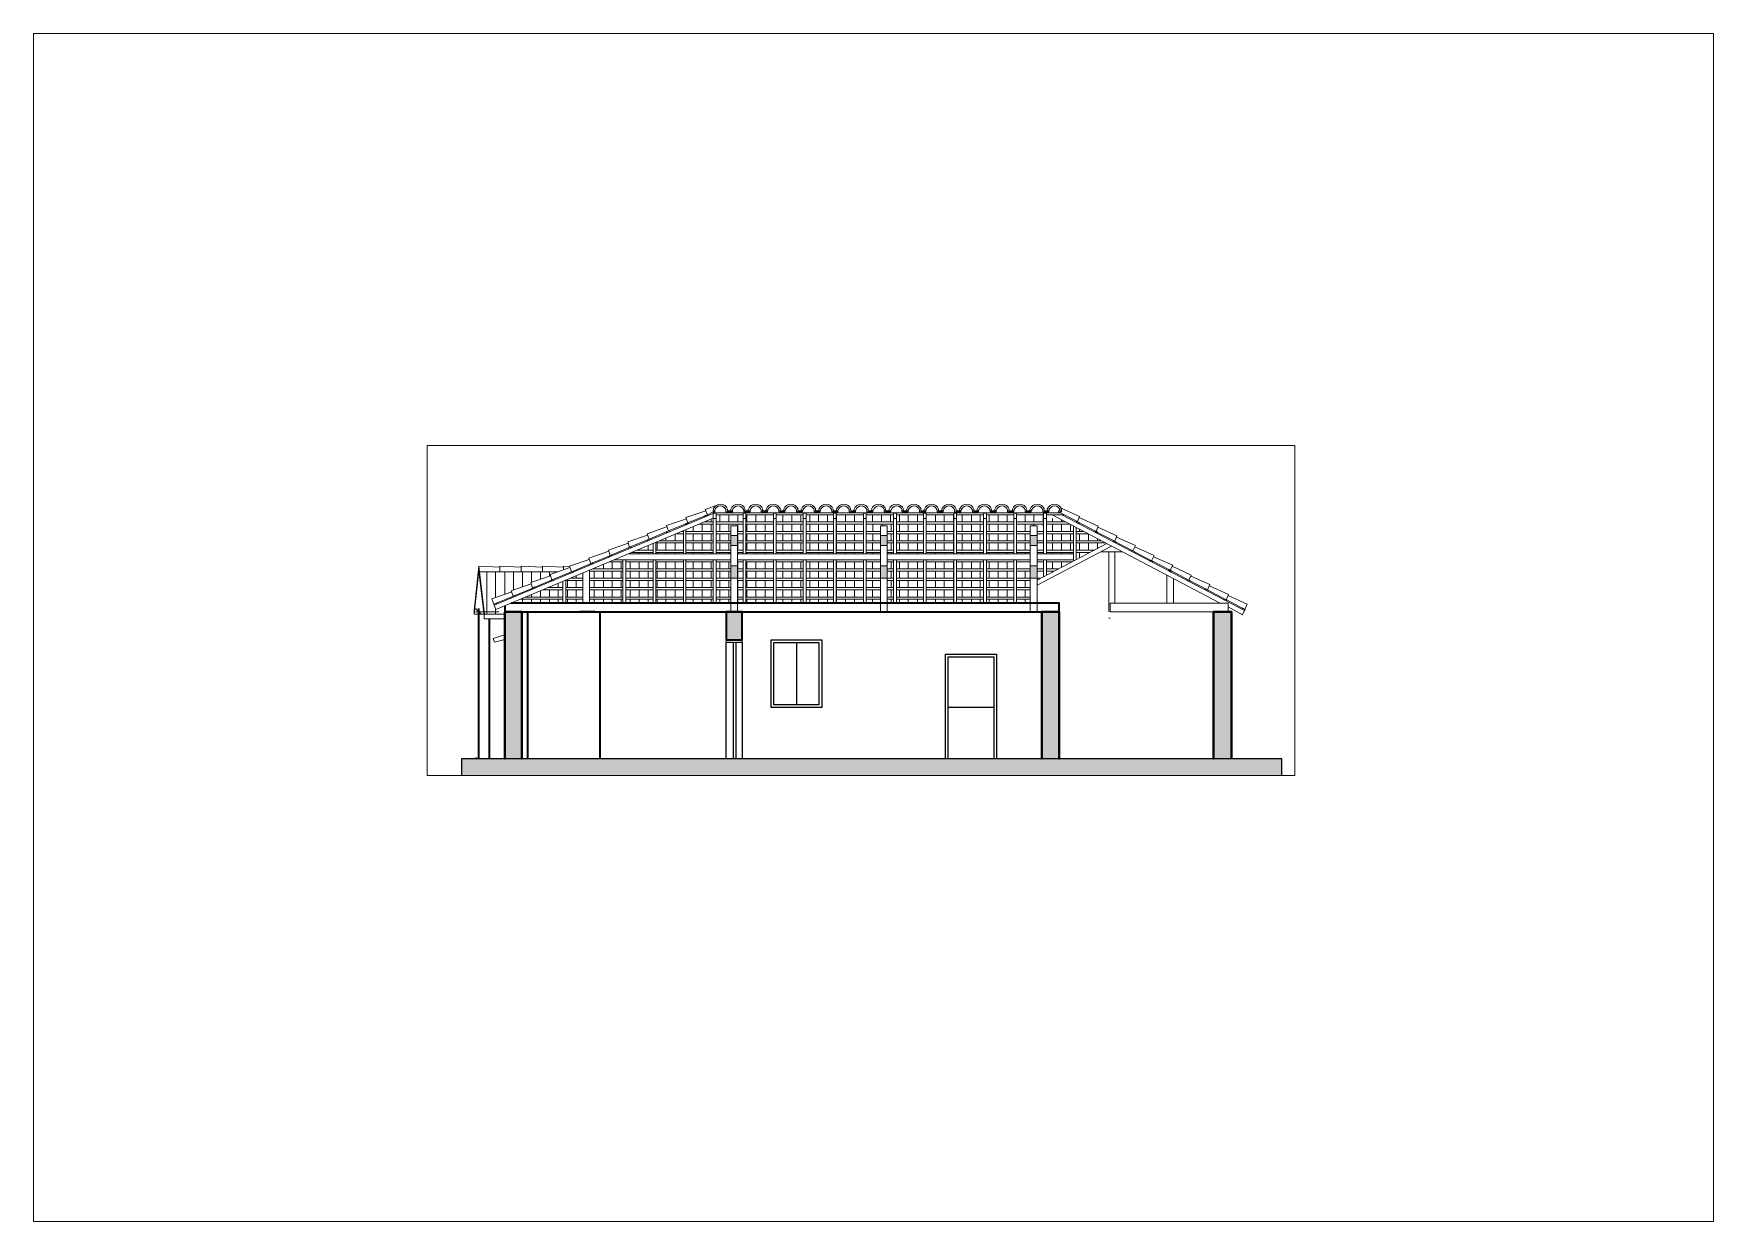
# Paper-space layout 'Layout1' of a CAD drawing. Header units: millimetres. Extents: x 21 to 318, y 103 to 313.
# The model-space entities are those that its viewports show. They can reach past a viewport. Long polylines and large blocks are cut down to what shows.
import ezdxf

# ---------------------------------------------------------------- set-up
doc = ezdxf.new("R2010")
doc.units = ezdxf.units.MM
for name, color, linetype, lineweight in [('A-ALV-___-___-EXI', 250, 'Continuous', 35), ('A-BAS-___-___-EXI', 250, 'Continuous', 25), ('A-COB-___-___-EXI', 250, 'Continuous', 13), ('A-JAN-___-___-EXI', 250, 'Continuous', 25), ('A-POR-___-___-EXI', 250, 'Continuous', 25)]:
    doc.layers.add(name, color=color, linetype=linetype, lineweight=lineweight)

# ---------------------------------------------------------------- blocks, each defined once
blk = doc.blocks.new('A4 HORIZONTAL - A4-23007375-Não nomeada')
at = {"layer": 'A-COB-___-___-EXI'}
for p, q in [((317.79, 313), (20.79, 313)), ((20.79, 313), (20.79, 103)), ((317.79, 103), (317.79, 313)), ((20.79, 103), (317.79, 103))]:
    blk.add_line(p, q, dxfattribs=at)

msp = doc.modelspace()

# ---------------------------------------------------------------- hatches: boundary and pattern name
at = {"layer": 'A-ALV-___-___-EXI'}
h = msp.add_hatch(color=11, dxfattribs=at)
h.paths.add_polyline_path([(-66552, 2756), (-66245, 2756), (-66245, 5356), (-66552, 5356)])
h.paths.add_polyline_path([(-63196, 2756), (-63196, 5356), (-63514, 5356), (-63514, 2756)])
h.paths.add_polyline_path([(-75747, 2756), (-75747, 5356), (-76046, 5356), (-76046, 2756)])
h.paths.add_polyline_path([(-72129, 4860), (-71848, 4860), (-71848, 5356), (-72129, 5356)])
at = {"layer": 'A-BAS-___-___-EXI', "true_color": 0xcb9898}
msp.add_hatch(color=253, dxfattribs=at).paths.add_polyline_path([(-62306, 2461), (-62306, 2756), (-76810, 2756), (-76810, 2461)])
at = {"layer": 'A-COB-___-___-EXI', "true_color": 0xc19a82}
h = msp.add_hatch(color=33, dxfattribs=at)
h.paths.add_polyline_path([(-71848, 4811), (-71848, 4860), (-72129, 4860), (-72129, 4811)])
h.paths.add_polyline_path([(-69283, 5951), (-69283, 6166), (-69402, 6166), (-69402, 5951)])
h.paths.add_polyline_path([(-71932, 5951), (-71932, 6166), (-72052, 6166), (-72052, 5951)])
h.paths.add_polyline_path([(-66634, 5951), (-66634, 6166), (-66756, 6166), (-66756, 5951)])
h.paths.add_polyline_path([(-71932, 6524), (-71932, 6704), (-72052, 6704), (-72052, 6524)])
h.paths.add_polyline_path([(-69283, 6524), (-69283, 6704), (-69402, 6704), (-69402, 6524)])
h.paths.add_polyline_path([(-66634, 6524), (-66634, 6704), (-66756, 6704), (-66756, 6524)])

# ---------------------------------------------------------------- linework, layer by layer
at = {"layer": 'A-ALV-___-___-EXI'}
for p, q in [((-76507, 2756), (-76507, 5410)), ((-75646, 5356), (-75646, 2756)), ((-74453, 5356), (-74717, 5356)), ((-74357, 2756), (-74357, 5356)), ((-71848, 5356), (-72129, 5356)), ((-72129, 5356), (-72129, 4860)), ((-71848, 4860), (-71848, 5356)), ((-71745, 5356), (-71698, 5356)), ((-76315, 2756), (-76315, 5232)), ((-76561, 2780), (-76538, 2756))]:
    msp.add_line(p, q, dxfattribs=at)
msp.add_lwpolyline([(-76046, 5459), (-76046, 5356), (-76046, 2756), (-76046, 5356), (-75747, 5356), (-75747, 2756), (-75747, 5356), (-76046, 5356), (-73549, 5356), (-66245, 5356), (-66552, 5356), (-66552, 2756), (-66552, 5356), (-66245, 5356), (-66245, 2756), (-66245, 5356), (-66245, 5506), (-73549, 5506), (-75934, 5506)], dxfattribs=at)
for points in [[(-72129, 5356), (-72129, 4860), (-71848, 4860), (-71848, 5356)], [(-63196, 2756), (-63196, 5356), (-63514, 5356), (-63514, 2756), (-63514, 5356), (-63196, 5356)]]:
    msp.add_lwpolyline(points, close=True, dxfattribs=at)
at = {"layer": 'A-BAS-___-___-EXI'}
msp.add_lwpolyline([(-62306, 2461), (-62306, 2756), (-76810, 2756), (-76810, 2461)], dxfattribs=at)
at = {"layer": 'A-COB-___-___-EXI'}
for p, q in [((-72356, 7161), (-72363, 7142)), ((-66456, 7161), (-66456, 7142)), ((-72363, 7095), (-76233, 5471)), ((-72716, 6777), (-72716, 6861)), ((-72613, 6903), (-72363, 6903)), ((-72559, 6777), (-72559, 6903)), ((-72517, 6945), (-72363, 6945)), ((-72398, 6945), (-72398, 6992)), ((-72398, 6777), (-72398, 6903)), ((-72363, 7004), (-72363, 6381)), ((-72309, 7069), (-71829, 7069)), ((-72309, 7004), (-72309, 6381)), ((-72309, 6945), (-71829, 6945)), ((-72309, 6903), (-71829, 6903)), ((-72243, 6945), (-72243, 7069)), ((-72243, 6777), (-72243, 6903)), ((-72082, 6945), (-72082, 7069)), ((-72082, 6777), (-72082, 6903)), ((-71925, 6945), (-71925, 7069)), ((-71925, 6777), (-71925, 6903)), ((-71829, 7004), (-71829, 6381)), ((-71782, 7069), (-71296, 7069)), ((-71782, 7004), (-71782, 6381)), ((-71782, 6945), (-71296, 6945)), ((-71782, 6903), (-71296, 6903)), ((-71764, 6945), (-71764, 7069)), ((-71764, 6777), (-71764, 6903)), ((-71607, 6945), (-71607, 7069)), ((-71607, 6777), (-71607, 6903)), ((-71445, 6945), (-71445, 7069)), ((-71445, 6777), (-71445, 6903)), ((-71296, 7004), (-71296, 6381)), ((-71249, 7069), (-70769, 7069)), ((-71249, 7004), (-71249, 6381)), ((-71249, 6945), (-70769, 6945)), ((-71249, 6903), (-70769, 6903)), ((-71127, 6945), (-71127, 7069)), ((-71127, 6777), (-71127, 6903)), ((-70973, 6945), (-70973, 7069)), ((-70973, 6777), (-70973, 6903)), ((-70811, 6945), (-70811, 7069)), ((-70811, 6777), (-70811, 6903)), ((-70769, 7004), (-70769, 6381)), ((-70715, 7069), (-70235, 7069)), ((-70715, 7004), (-70715, 6381)), ((-70715, 6945), (-70235, 6945)), ((-70715, 6903), (-70235, 6903)), ((-70654, 6945), (-70654, 7069)), ((-70654, 6777), (-70654, 6903)), ((-70500, 6945), (-70500, 7069)), ((-70500, 6777), (-70500, 6903)), ((-70338, 6945), (-70338, 7069)), ((-70338, 6777), (-70338, 6903)), ((-70235, 7004), (-70235, 6381)), ((-70189, 7069), (-69702, 7069)), ((-70189, 7004), (-70189, 6381)), ((-70189, 6945), (-69702, 6945)), ((-70189, 6903), (-69702, 6903)), ((-70182, 6945), (-70182, 7069)), ((-70182, 6777), (-70182, 6903)), ((-70020, 6945), (-70020, 7069)), ((-70020, 6777), (-70020, 6903)), ((-69863, 6945), (-69863, 7069)), ((-69863, 6777), (-69863, 6903)), ((-69702, 7004), (-69702, 6381)), ((-69655, 7069), (-69175, 7069)), ((-69655, 7004), (-69655, 6381)), ((-69655, 6945), (-69175, 6945)), ((-69655, 6903), (-69175, 6903)), ((-69547, 6945), (-69547, 7069)), ((-69536, 6777), (-69536, 6903)), ((-69386, 6945), (-69386, 7069)), ((-69372, 6873), (-69372, 6903)), ((-69229, 6945), (-69229, 7069)), ((-69217, 6777), (-69217, 6903)), ((-69175, 7004), (-69175, 6381)), ((-69122, 7069), (-68642, 7069)), ((-69122, 7004), (-69122, 6381)), ((-69122, 6945), (-68642, 6945)), ((-69122, 6903), (-68642, 6903)), ((-69068, 6945), (-69068, 7069)), ((-69068, 6777), (-69068, 6903)), ((-68911, 6945), (-68911, 7069)), ((-68911, 6777), (-68911, 6903)), ((-68749, 6945), (-68749, 7069)), ((-68749, 6777), (-68749, 6903)), ((-68642, 7004), (-68642, 6381)), ((-68431, 6945), (-68431, 7069)), ((-68431, 6777), (-68431, 6903)), ((-68277, 6945), (-68277, 7069)), ((-68277, 6777), (-68277, 6903)), ((-68115, 6945), (-68115, 7069)), ((-68115, 6777), (-68115, 6903)), ((-68108, 7004), (-68108, 6381)), ((-68061, 7069), (-67582, 7069)), ((-68061, 7004), (-68061, 6381)), ((-68061, 6945), (-67582, 6945)), ((-68061, 6903), (-67582, 6903)), ((-67958, 6945), (-67958, 7069)), ((-67958, 6777), (-67958, 6903)), ((-67797, 6945), (-67797, 7069)), ((-67797, 6777), (-67797, 6903)), ((-67642, 6945), (-67642, 7069)), ((-67642, 6777), (-67642, 6903)), ((-67582, 7004), (-67582, 6381)), ((-67528, 7069), (-67048, 7069)), ((-67528, 7004), (-67528, 6381)), ((-67528, 6945), (-67048, 6945)), ((-67528, 6903), (-67048, 6903)), ((-67479, 6945), (-67479, 7069)), ((-67479, 6777), (-67479, 6903)), ((-67324, 6945), (-67324, 7069)), ((-67324, 6777), (-67324, 6903)), ((-67163, 6945), (-67163, 7069)), ((-67163, 6777), (-67163, 6903)), ((-67048, 7004), (-67048, 6381)), ((-67001, 7004), (-67001, 6381)), ((-67001, 6945), (-66522, 6945)), ((-67001, 6903), (-66522, 6903)), ((-66844, 6945), (-66844, 7069)), ((-66844, 6777), (-66844, 6903)), ((-66690, 6945), (-66690, 7069)), ((-66690, 6873), (-66690, 6903)), ((-66526, 6945), (-66526, 7069)), ((-66526, 6873), (-66526, 6903)), ((-66468, 7100), (-66468, 7107)), ((-66468, 7069), (-66149, 7069)), ((-66468, 7004), (-66468, 6381)), ((-66468, 6945), (-66126, 6945)), ((-66468, 6903), (-66053, 6903)), ((-63395, 5506), (-66365, 7069)), ((-66360, 6945), (-66360, 7004)), ((-66360, 6777), (-66360, 6903)), ((-66203, 6945), (-66203, 6981)), ((-66203, 6777), (-66203, 6903)), ((-66199, 7069), (-62969, 5375)), ((-66042, 6777), (-66042, 6896)), ((-65988, 6866), (-65988, 6255)), ((-65941, 6842), (-65941, 6281)), ((-73423, 6562), (-73423, 6381)), ((-73374, 6585), (-73374, 6381)), ((-73374, 6573), (-72889, 6573)), ((-73350, 6447), (-73350, 6573)), ((-73308, 6608), (-72889, 6608)), ((-73196, 6608), (-73196, 6658)), ((-73196, 6447), (-73196, 6573)), ((-73034, 6608), (-73034, 6723)), ((-73034, 6447), (-73034, 6573)), ((-73009, 6735), (-72889, 6735)), ((-72913, 6777), (-72889, 6777)), ((-72889, 6784), (-72889, 6381)), ((-72842, 6807), (-72842, 6381)), ((-72842, 6777), (-72363, 6777)), ((-72842, 6735), (-72363, 6735)), ((-72842, 6608), (-72363, 6608)), ((-72842, 6573), (-72363, 6573)), ((-72716, 6608), (-72716, 6735)), ((-72716, 6447), (-72716, 6573)), ((-72559, 6608), (-72559, 6735)), ((-72559, 6447), (-72559, 6573)), ((-72398, 6608), (-72398, 6735)), ((-72398, 6447), (-72398, 6573)), ((-72309, 6777), (-72052, 6777)), ((-72309, 6735), (-72052, 6735)), ((-72309, 6608), (-72052, 6608)), ((-72309, 6573), (-72052, 6573)), ((-72243, 6608), (-72243, 6735)), ((-72243, 6447), (-72243, 6573)), ((-72082, 6608), (-72082, 6735)), ((-72082, 6447), (-72082, 6573)), ((-71932, 6777), (-71829, 6777)), ((-71932, 6735), (-71829, 6735)), ((-71932, 6608), (-71829, 6608)), ((-71932, 6573), (-71829, 6573)), ((-71925, 6608), (-71925, 6735)), ((-71925, 6447), (-71925, 6573)), ((-71782, 6777), (-71296, 6777)), ((-71782, 6735), (-71296, 6735)), ((-71782, 6608), (-71296, 6608)), ((-71782, 6573), (-71296, 6573)), ((-71764, 6608), (-71764, 6735)), ((-71764, 6447), (-71764, 6573)), ((-71607, 6608), (-71607, 6735)), ((-71607, 6447), (-71607, 6573)), ((-71445, 6608), (-71445, 6735)), ((-71445, 6447), (-71445, 6573)), ((-71249, 6777), (-70769, 6777)), ((-71249, 6735), (-70769, 6735)), ((-71249, 6608), (-70769, 6608)), ((-71249, 6573), (-70769, 6573)), ((-71127, 6608), (-71127, 6735)), ((-71127, 6447), (-71127, 6573)), ((-70973, 6608), (-70973, 6735)), ((-70973, 6447), (-70973, 6573)), ((-70811, 6608), (-70811, 6735)), ((-70811, 6447), (-70811, 6573)), ((-70715, 6777), (-70235, 6777)), ((-70715, 6735), (-70235, 6735)), ((-70715, 6608), (-70235, 6608)), ((-70715, 6573), (-70235, 6573)), ((-70654, 6608), (-70654, 6735)), ((-70654, 6447), (-70654, 6573)), ((-70500, 6608), (-70500, 6735)), ((-70500, 6447), (-70500, 6573)), ((-70338, 6608), (-70338, 6735)), ((-70338, 6447), (-70338, 6573)), ((-70189, 6777), (-69702, 6777)), ((-70189, 6735), (-69702, 6735)), ((-70189, 6608), (-69702, 6608)), ((-70189, 6573), (-69702, 6573)), ((-70182, 6608), (-70182, 6735)), ((-70182, 6447), (-70182, 6573)), ((-70020, 6608), (-70020, 6735)), ((-70020, 6447), (-70020, 6573)), ((-69863, 6608), (-69863, 6735)), ((-69863, 6447), (-69863, 6573)), ((-69655, 6777), (-69402, 6777)), ((-69655, 6735), (-69402, 6735)), ((-69655, 6608), (-69402, 6608)), ((-69655, 6573), (-69402, 6573)), ((-69547, 6447), (-69547, 6573)), ((-69536, 6608), (-69536, 6735)), ((-69402, 6704), (-69402, 6524)), ((-69283, 6777), (-69175, 6777)), ((-69283, 6735), (-69175, 6735)), ((-69283, 6608), (-69175, 6608)), ((-69283, 6573), (-69175, 6573)), ((-69217, 6608), (-69217, 6735)), ((-69217, 6447), (-69217, 6573)), ((-69122, 6777), (-68642, 6777)), ((-69122, 6735), (-68642, 6735)), ((-69122, 6608), (-68642, 6608)), ((-69122, 6573), (-68642, 6573)), ((-69068, 6608), (-69068, 6735)), ((-69068, 6447), (-69068, 6573)), ((-68911, 6608), (-68911, 6735)), ((-68911, 6447), (-68911, 6573)), ((-68749, 6608), (-68749, 6735)), ((-68749, 6447), (-68749, 6573)), ((-68431, 6608), (-68431, 6735)), ((-68431, 6447), (-68431, 6573)), ((-68277, 6608), (-68277, 6735)), ((-68277, 6447), (-68277, 6573)), ((-68115, 6608), (-68115, 6735)), ((-68115, 6447), (-68115, 6573)), ((-68061, 6777), (-67582, 6777)), ((-68061, 6735), (-67582, 6735)), ((-68061, 6608), (-67582, 6608)), ((-68061, 6573), (-67582, 6573)), ((-67958, 6608), (-67958, 6735)), ((-67958, 6447), (-67958, 6573)), ((-67797, 6608), (-67797, 6735)), ((-67797, 6447), (-67797, 6573)), ((-67642, 6608), (-67642, 6735)), ((-67642, 6447), (-67642, 6573)), ((-67528, 6777), (-67048, 6777)), ((-67528, 6735), (-67048, 6735)), ((-67528, 6608), (-67048, 6608)), ((-67528, 6573), (-67048, 6573)), ((-67479, 6608), (-67479, 6735)), ((-67479, 6447), (-67479, 6573)), ((-67324, 6608), (-67324, 6735)), ((-67324, 6447), (-67324, 6573)), ((-67163, 6608), (-67163, 6735)), ((-67163, 6447), (-67163, 6573)), ((-67001, 6777), (-66756, 6777)), ((-67001, 6735), (-66756, 6735)), ((-67001, 6608), (-66756, 6608)), ((-67001, 6573), (-66756, 6573)), ((-66844, 6608), (-66844, 6735)), ((-66844, 6447), (-66844, 6573)), ((-66634, 6777), (-66522, 6777)), ((-66634, 6735), (-66522, 6735)), ((-66634, 6524), (-66634, 6704)), ((-66634, 6608), (-66522, 6608)), ((-66634, 6573), (-66522, 6573)), ((-65401, 6562), (-66634, 5913)), ((-66468, 6777), (-65988, 6777)), ((-66468, 6735), (-65988, 6735)), ((-66468, 6608), (-65988, 6608)), ((-66468, 6573), (-65988, 6573)), ((-66360, 6608), (-66360, 6735)), ((-66360, 6447), (-66360, 6573)), ((-66203, 6608), (-66203, 6735)), ((-66203, 6447), (-66203, 6573)), ((-66042, 6608), (-66042, 6735)), ((-66042, 6447), (-66042, 6573)), ((-65941, 6777), (-65815, 6777)), ((-65941, 6735), (-65735, 6735)), ((-65941, 6608), (-65497, 6608)), ((-65941, 6573), (-65419, 6573)), ((-65885, 6777), (-65885, 6812)), ((-65885, 6608), (-65885, 6735)), ((-65885, 6447), (-65885, 6573)), ((-65724, 6608), (-65724, 6735)), ((-65724, 6447), (-65724, 6573)), ((-65569, 6608), (-65569, 6651)), ((-65569, 6470), (-65569, 6573)), ((-65408, 6555), (-65408, 6566)), ((-74195, 6239), (-73956, 6239)), ((-74148, 6112), (-74148, 6239)), ((-74111, 6274), (-72052, 6274)), ((-73987, 6112), (-73987, 6239)), ((-73956, 6274), (-73956, 5506)), ((-73903, 6274), (-73903, 5506)), ((-73903, 6239), (-73423, 6239)), ((-73853, 6381), (-72052, 6381)), ((-73830, 6381), (-73830, 6393)), ((-73830, 6112), (-73830, 6239)), ((-73800, 6405), (-73423, 6405)), ((-73704, 6447), (-73423, 6447)), ((-73669, 6447), (-73669, 6459)), ((-73669, 6381), (-73669, 6405)), ((-73669, 6112), (-73669, 6239)), ((-73512, 6447), (-73512, 6524)), ((-73512, 6381), (-73512, 6405)), ((-73512, 6112), (-73512, 6239)), ((-73423, 6274), (-73423, 5506)), ((-73374, 6447), (-72889, 6447)), ((-73374, 6405), (-72889, 6405)), ((-73374, 6274), (-73374, 5506)), ((-73374, 6239), (-72889, 6239)), ((-73350, 6381), (-73350, 6405)), ((-73350, 6112), (-73350, 6239)), ((-73196, 6381), (-73196, 6405)), ((-73196, 6112), (-73196, 6239)), ((-73034, 6381), (-73034, 6405)), ((-73034, 6112), (-73034, 6239)), ((-72889, 6274), (-72889, 5506)), ((-72842, 6447), (-72363, 6447)), ((-72842, 6405), (-72363, 6405)), ((-72842, 6274), (-72842, 5506)), ((-72842, 6239), (-72363, 6239)), ((-72716, 6381), (-72716, 6405)), ((-72716, 6112), (-72716, 6239)), ((-72559, 6381), (-72559, 6405)), ((-72559, 6112), (-72559, 6239)), ((-72398, 6381), (-72398, 6405)), ((-72398, 6112), (-72398, 6239)), ((-72363, 6274), (-72363, 5506)), ((-72309, 6447), (-72052, 6447)), ((-72309, 6405), (-72052, 6405)), ((-72309, 6274), (-72309, 5506)), ((-72309, 6239), (-72052, 6239)), ((-72243, 6381), (-72243, 6405)), ((-72243, 6112), (-72243, 6239)), ((-72082, 6381), (-72082, 6405)), ((-72082, 6112), (-72082, 6239)), ((-72052, 6524), (-71932, 6524)), ((-71932, 6447), (-71829, 6447)), ((-71932, 6405), (-71829, 6405)), ((-71932, 6381), (-69402, 6381)), ((-71932, 6274), (-69402, 6274)), ((-71932, 6239), (-71829, 6239)), ((-71925, 6381), (-71925, 6405)), ((-71925, 6112), (-71925, 6239)), ((-71829, 6274), (-71829, 5506)), ((-71782, 6447), (-71296, 6447)), ((-71782, 6405), (-71296, 6405)), ((-71782, 6274), (-71782, 5506)), ((-71782, 6239), (-71296, 6239)), ((-71764, 6381), (-71764, 6405)), ((-71764, 6112), (-71764, 6239)), ((-71607, 6381), (-71607, 6405)), ((-71607, 6112), (-71607, 6239)), ((-71445, 6381), (-71445, 6405)), ((-71445, 6112), (-71445, 6239)), ((-71296, 6274), (-71296, 5506)), ((-71249, 6447), (-70769, 6447)), ((-71249, 6405), (-70769, 6405)), ((-71249, 6274), (-71249, 5506)), ((-71249, 6239), (-70769, 6239)), ((-71127, 6381), (-71127, 6405)), ((-71127, 6112), (-71127, 6239)), ((-70973, 6381), (-70973, 6405)), ((-70973, 6112), (-70973, 6239)), ((-70811, 6381), (-70811, 6405)), ((-70811, 6112), (-70811, 6239)), ((-70769, 6274), (-70769, 5506)), ((-70715, 6447), (-70235, 6447)), ((-70715, 6405), (-70235, 6405)), ((-70715, 6274), (-70715, 5506)), ((-70715, 6239), (-70235, 6239)), ((-70654, 6381), (-70654, 6405)), ((-70654, 6112), (-70654, 6239)), ((-70500, 6381), (-70500, 6405)), ((-70500, 6112), (-70500, 6239)), ((-70338, 6381), (-70338, 6405)), ((-70338, 6112), (-70338, 6239)), ((-70235, 6274), (-70235, 5506)), ((-70189, 6447), (-69702, 6447)), ((-70189, 6405), (-69702, 6405)), ((-70189, 6274), (-70189, 5506)), ((-70189, 6239), (-69702, 6239)), ((-70182, 6381), (-70182, 6405)), ((-70182, 6112), (-70182, 6239)), ((-70020, 6381), (-70020, 6405)), ((-70020, 6112), (-70020, 6239)), ((-69863, 6381), (-69863, 6405)), ((-69863, 6112), (-69863, 6239)), ((-69702, 6274), (-69702, 5506)), ((-69655, 6447), (-69402, 6447)), ((-69655, 6405), (-69402, 6405)), ((-69655, 6274), (-69655, 5506)), ((-69655, 6239), (-69402, 6239)), ((-69547, 6381), (-69547, 6405)), ((-69547, 6112), (-69547, 6239)), ((-69283, 6447), (-69175, 6447)), ((-69283, 6405), (-69175, 6405)), ((-69283, 6381), (-66756, 6381)), ((-69283, 6274), (-66756, 6274)), ((-69283, 6239), (-69175, 6239)), ((-69217, 6381), (-69217, 6405)), ((-69217, 6112), (-69217, 6239)), ((-69175, 6274), (-69175, 5506)), ((-69122, 6447), (-68642, 6447)), ((-69122, 6405), (-68642, 6405)), ((-69122, 6274), (-69122, 5506)), ((-69122, 6239), (-68642, 6239)), ((-69068, 6381), (-69068, 6405)), ((-69068, 6112), (-69068, 6239)), ((-68911, 6381), (-68911, 6405)), ((-68911, 6112), (-68911, 6239)), ((-68749, 6381), (-68749, 6405)), ((-68749, 6112), (-68749, 6239)), ((-68642, 6274), (-68642, 5506)), ((-68431, 6381), (-68431, 6405)), ((-68431, 6112), (-68431, 6239)), ((-68277, 6381), (-68277, 6405)), ((-68277, 6112), (-68277, 6239)), ((-68115, 6381), (-68115, 6405)), ((-68115, 6112), (-68115, 6239)), ((-68108, 6274), (-68108, 5506)), ((-68061, 6447), (-67582, 6447)), ((-68061, 6405), (-67582, 6405)), ((-68061, 6274), (-68061, 5506)), ((-68061, 6239), (-67582, 6239)), ((-67958, 6381), (-67958, 6405)), ((-67958, 6112), (-67958, 6239)), ((-67797, 6381), (-67797, 6405)), ((-67797, 6112), (-67797, 6239)), ((-67642, 6381), (-67642, 6405)), ((-67642, 6112), (-67642, 6239)), ((-67582, 6274), (-67582, 5506)), ((-67528, 6447), (-67048, 6447)), ((-67528, 6405), (-67048, 6405)), ((-67528, 6274), (-67528, 5506)), ((-67528, 6239), (-67048, 6239)), ((-67479, 6381), (-67479, 6405)), ((-67479, 6112), (-67479, 6239)), ((-67324, 6381), (-67324, 6405)), ((-67324, 6112), (-67324, 6239)), ((-67163, 6381), (-67163, 6405)), ((-67163, 6112), (-67163, 6239)), ((-67048, 6274), (-67048, 5506)), ((-67001, 6447), (-66756, 6447)), ((-67001, 6405), (-66756, 6405)), ((-67001, 6274), (-67001, 5506)), ((-67001, 6239), (-66756, 6239)), ((-66844, 6381), (-66844, 6405)), ((-65316, 6512), (-66634, 5824)), ((-66634, 6447), (-66522, 6447)), ((-66634, 6405), (-66522, 6405)), ((-66634, 6381), (-65988, 6381)), ((-66634, 6274), (-65988, 6274)), ((-66634, 6239), (-66522, 6239)), ((-66522, 6274), (-66522, 5974)), ((-66468, 6447), (-65988, 6447)), ((-66468, 6405), (-65988, 6405)), ((-66468, 6274), (-66468, 6005)), ((-66468, 6239), (-66011, 6239)), ((-66360, 6381), (-66360, 6405)), ((-66360, 6112), (-66360, 6239)), ((-66203, 6381), (-66203, 6405)), ((-66203, 6143), (-66203, 6239)), ((-66042, 6381), (-66042, 6405)), ((-66042, 6225), (-66042, 6239)), ((-65941, 6447), (-65623, 6447)), ((-65941, 6405), (-65700, 6405)), ((-65885, 6309), (-65885, 6405)), ((-65724, 6393), (-65724, 6405)), ((-65504, 6417), (-65124, 6417)), ((-65365, 5356), (-65365, 6417)), ((-65262, 5506), (-65262, 6417)), ((-76131, 6143), (-76503, 6159)), ((-76491, 6063), (-75106, 6063)), ((-76365, 5310), (-76365, 6063)), ((-76208, 5609), (-76208, 6063)), ((-76046, 5663), (-76046, 6063)), ((-75892, 5740), (-75892, 6063)), ((-75735, 5794), (-75735, 6063)), ((-75574, 5878), (-75574, 6063)), ((-75417, 5932), (-75417, 6063)), ((-75255, 5986), (-75255, 6063)), ((-74886, 5951), (-74668, 5951)), ((-74783, 5951), (-74783, 5993)), ((-74668, 6040), (-74668, 5506)), ((-74549, 6089), (-74549, 5506)), ((-74549, 6075), (-73956, 6075)), ((-74549, 5951), (-73956, 5951)), ((-74490, 6112), (-73956, 6112)), ((-74464, 6112), (-74464, 6124)), ((-74464, 5951), (-74464, 6075)), ((-74303, 6112), (-74303, 6190)), ((-74303, 5951), (-74303, 6075)), ((-74148, 5951), (-74148, 6075)), ((-73987, 5951), (-73987, 6075)), ((-73903, 6112), (-73423, 6112)), ((-73903, 6075), (-73423, 6075)), ((-73903, 5951), (-73423, 5951)), ((-73830, 5951), (-73830, 6075)), ((-73669, 5951), (-73669, 6075)), ((-73512, 5951), (-73512, 6075)), ((-73374, 6112), (-72889, 6112)), ((-73374, 6075), (-72889, 6075)), ((-73374, 5951), (-72889, 5951)), ((-73350, 5951), (-73350, 6075)), ((-73196, 5951), (-73196, 6075)), ((-73034, 5951), (-73034, 6075)), ((-72842, 6112), (-72363, 6112)), ((-72842, 6075), (-72363, 6075)), ((-72842, 5951), (-72363, 5951)), ((-72716, 5951), (-72716, 6075)), ((-72559, 5951), (-72559, 6075)), ((-72398, 5951), (-72398, 6075)), ((-72309, 6112), (-72052, 6112)), ((-72309, 6075), (-72052, 6075)), ((-72243, 5951), (-72243, 6075)), ((-72082, 5951), (-72082, 6075)), ((-72052, 6166), (-72052, 5951)), ((-71932, 6112), (-71829, 6112)), ((-71932, 6075), (-71829, 6075)), ((-71925, 5951), (-71925, 6075)), ((-71782, 6112), (-71296, 6112)), ((-71782, 6075), (-71296, 6075)), ((-71782, 5951), (-71296, 5951)), ((-71764, 5951), (-71764, 6075)), ((-71607, 5951), (-71607, 6075)), ((-71445, 5951), (-71445, 6075)), ((-71249, 6112), (-70769, 6112)), ((-71249, 6075), (-70769, 6075)), ((-71249, 5951), (-70769, 5951)), ((-71127, 5951), (-71127, 6075)), ((-70973, 5951), (-70973, 6075)), ((-70811, 5951), (-70811, 6075)), ((-70715, 6112), (-70235, 6112)), ((-70715, 6075), (-70235, 6075)), ((-70715, 5951), (-70235, 5951)), ((-70654, 5951), (-70654, 6075)), ((-70500, 5951), (-70500, 6075)), ((-70338, 5951), (-70338, 6075)), ((-70189, 6112), (-69702, 6112)), ((-70189, 6075), (-69702, 6075)), ((-70189, 5951), (-69702, 5951)), ((-70182, 5951), (-70182, 6075)), ((-70020, 5951), (-70020, 6075)), ((-69863, 5951), (-69863, 6075)), ((-69655, 6112), (-69402, 6112)), ((-69655, 6075), (-69402, 6075)), ((-69547, 5951), (-69547, 6075)), ((-69283, 6112), (-69175, 6112)), ((-69283, 6075), (-69175, 6075)), ((-69217, 5951), (-69217, 6075)), ((-69122, 6112), (-68642, 6112)), ((-69122, 6075), (-68642, 6075)), ((-69122, 5951), (-68642, 5951)), ((-69068, 5951), (-69068, 6075)), ((-68911, 5951), (-68911, 6075)), ((-68749, 5951), (-68749, 6075)), ((-68431, 5951), (-68431, 6075)), ((-68277, 5951), (-68277, 6075)), ((-68115, 5951), (-68115, 6075)), ((-68061, 6112), (-67582, 6112)), ((-68061, 6075), (-67582, 6075)), ((-68061, 5951), (-67582, 5951)), ((-67958, 5951), (-67958, 6075)), ((-67797, 5951), (-67797, 6075)), ((-67642, 5951), (-67642, 6075)), ((-67528, 6112), (-67048, 6112)), ((-67528, 6075), (-67048, 6075)), ((-67528, 5951), (-67048, 5951)), ((-67479, 5951), (-67479, 6075)), ((-67324, 5951), (-67324, 6075)), ((-67163, 5951), (-67163, 6075)), ((-67001, 6112), (-66756, 6112)), ((-67001, 6075), (-66756, 6075)), ((-66844, 5951), (-66844, 6075)), ((-66634, 6112), (-66522, 6112)), ((-66634, 6075), (-66522, 6075)), ((-66468, 6112), (-66252, 6112)), ((-66468, 6075), (-66330, 6075)), ((-66360, 6058), (-66360, 6075)), ((-64340, 6005), (-64340, 5506)), ((-64221, 5944), (-64221, 5506)), ((-75574, 5614), (-75574, 5656)), ((-75417, 5614), (-75417, 5728)), ((-75377, 5740), (-75017, 5740)), ((-75281, 5782), (-75017, 5782)), ((-75255, 5782), (-75255, 5794)), ((-75255, 5614), (-75255, 5740)), ((-75101, 5782), (-75101, 5860)), ((-75101, 5614), (-75101, 5740)), ((-75017, 5897), (-75017, 5506)), ((-74981, 5909), (-74668, 5909)), ((-74967, 5913), (-74967, 5506)), ((-74967, 5782), (-74668, 5782)), ((-74967, 5740), (-74668, 5740)), ((-74939, 5782), (-74939, 5909)), ((-74939, 5614), (-74939, 5740)), ((-74783, 5782), (-74783, 5909)), ((-74783, 5614), (-74783, 5740)), ((-74549, 5909), (-73956, 5909)), ((-74549, 5782), (-73956, 5782)), ((-74549, 5740), (-73956, 5740)), ((-74464, 5782), (-74464, 5909)), ((-74464, 5614), (-74464, 5740)), ((-74303, 5782), (-74303, 5909)), ((-74303, 5614), (-74303, 5740)), ((-74148, 5782), (-74148, 5909)), ((-74148, 5614), (-74148, 5740)), ((-73987, 5782), (-73987, 5909)), ((-73987, 5614), (-73987, 5740)), ((-73903, 5909), (-73423, 5909)), ((-73903, 5782), (-73423, 5782)), ((-73903, 5740), (-73423, 5740)), ((-73830, 5782), (-73830, 5909)), ((-73830, 5614), (-73830, 5740)), ((-73669, 5782), (-73669, 5909)), ((-73669, 5614), (-73669, 5740)), ((-73512, 5782), (-73512, 5909)), ((-73512, 5614), (-73512, 5740)), ((-73374, 5909), (-72889, 5909)), ((-73374, 5782), (-72889, 5782)), ((-73374, 5740), (-72889, 5740)), ((-73350, 5782), (-73350, 5909)), ((-73350, 5614), (-73350, 5740)), ((-73196, 5782), (-73196, 5909)), ((-73196, 5614), (-73196, 5740)), ((-73034, 5782), (-73034, 5909)), ((-73034, 5614), (-73034, 5740)), ((-72842, 5909), (-72363, 5909)), ((-72842, 5782), (-72363, 5782)), ((-72842, 5740), (-72363, 5740)), ((-72716, 5782), (-72716, 5909)), ((-72716, 5614), (-72716, 5740)), ((-72559, 5782), (-72559, 5909)), ((-72559, 5614), (-72559, 5740)), ((-72398, 5782), (-72398, 5909)), ((-72398, 5614), (-72398, 5740)), ((-72309, 5909), (-72052, 5909)), ((-72309, 5782), (-72052, 5782)), ((-72309, 5740), (-72052, 5740)), ((-72243, 5782), (-72243, 5909)), ((-72243, 5614), (-72243, 5740)), ((-72082, 5782), (-72082, 5909)), ((-72082, 5614), (-72082, 5740)), ((-71932, 5909), (-71829, 5909)), ((-71932, 5782), (-71829, 5782)), ((-71932, 5740), (-71829, 5740)), ((-71925, 5782), (-71925, 5909)), ((-71925, 5614), (-71925, 5740)), ((-71782, 5909), (-71296, 5909)), ((-71782, 5782), (-71296, 5782)), ((-71782, 5740), (-71296, 5740)), ((-71764, 5782), (-71764, 5909)), ((-71764, 5614), (-71764, 5740)), ((-71607, 5782), (-71607, 5909)), ((-71607, 5614), (-71607, 5740)), ((-71445, 5782), (-71445, 5909)), ((-71445, 5614), (-71445, 5740)), ((-71249, 5909), (-70769, 5909)), ((-71249, 5782), (-70769, 5782)), ((-71249, 5740), (-70769, 5740)), ((-71127, 5782), (-71127, 5909)), ((-71127, 5614), (-71127, 5740)), ((-70973, 5782), (-70973, 5909)), ((-70973, 5614), (-70973, 5740)), ((-70811, 5782), (-70811, 5909)), ((-70811, 5614), (-70811, 5740)), ((-70715, 5909), (-70235, 5909)), ((-70715, 5782), (-70235, 5782)), ((-70715, 5740), (-70235, 5740)), ((-70654, 5782), (-70654, 5909)), ((-70654, 5614), (-70654, 5740)), ((-70500, 5782), (-70500, 5909)), ((-70500, 5614), (-70500, 5740)), ((-70338, 5782), (-70338, 5909)), ((-70338, 5614), (-70338, 5740)), ((-70189, 5909), (-69702, 5909)), ((-70189, 5782), (-69702, 5782)), ((-70189, 5740), (-69702, 5740)), ((-70182, 5782), (-70182, 5909)), ((-70182, 5614), (-70182, 5740)), ((-70020, 5782), (-70020, 5909)), ((-70020, 5614), (-70020, 5740)), ((-69863, 5782), (-69863, 5909)), ((-69863, 5614), (-69863, 5740)), ((-69655, 5909), (-69402, 5909)), ((-69655, 5782), (-69402, 5782)), ((-69655, 5740), (-69402, 5740)), ((-69547, 5782), (-69547, 5909)), ((-69547, 5614), (-69547, 5740)), ((-69283, 5909), (-69175, 5909)), ((-69283, 5782), (-69175, 5782)), ((-69283, 5740), (-69175, 5740)), ((-69217, 5782), (-69217, 5909)), ((-69217, 5614), (-69217, 5740)), ((-69122, 5909), (-68642, 5909)), ((-69122, 5782), (-68642, 5782)), ((-69122, 5740), (-68642, 5740)), ((-69068, 5782), (-69068, 5909)), ((-69068, 5614), (-69068, 5740)), ((-68911, 5782), (-68911, 5909)), ((-68911, 5614), (-68911, 5740)), ((-68749, 5782), (-68749, 5909)), ((-68749, 5614), (-68749, 5740)), ((-68431, 5782), (-68431, 5909)), ((-68431, 5614), (-68431, 5740)), ((-68277, 5782), (-68277, 5909)), ((-68277, 5614), (-68277, 5740)), ((-68115, 5782), (-68115, 5909)), ((-68115, 5614), (-68115, 5740)), ((-68061, 5909), (-67582, 5909)), ((-68061, 5782), (-67582, 5782)), ((-68061, 5740), (-67582, 5740)), ((-67958, 5782), (-67958, 5909)), ((-67958, 5614), (-67958, 5740)), ((-67797, 5782), (-67797, 5909)), ((-67797, 5614), (-67797, 5740)), ((-67642, 5782), (-67642, 5909)), ((-67642, 5614), (-67642, 5740)), ((-67528, 5909), (-67048, 5909)), ((-67528, 5782), (-67048, 5782)), ((-67528, 5740), (-67048, 5740)), ((-67479, 5782), (-67479, 5909)), ((-67479, 5614), (-67479, 5740)), ((-67324, 5782), (-67324, 5909)), ((-67324, 5614), (-67324, 5740)), ((-67163, 5782), (-67163, 5909)), ((-67163, 5614), (-67163, 5740)), ((-67001, 5909), (-66756, 5909)), ((-67001, 5782), (-66756, 5782)), ((-67001, 5740), (-66756, 5740)), ((-66844, 5782), (-66844, 5909)), ((-66844, 5614), (-66844, 5740)), ((-76461, 5310), (-76561, 5410)), ((-76149, 5356), (-76561, 5356)), ((-76208, 5310), (-76208, 5410)), ((-75892, 5506), (-75892, 5525)), ((-75770, 5579), (-75017, 5579)), ((-75735, 5506), (-75735, 5579)), ((-75677, 5614), (-75017, 5614)), ((-75574, 5506), (-75574, 5579)), ((-75417, 5506), (-75417, 5579)), ((-75255, 5506), (-75255, 5579)), ((-75101, 5506), (-75101, 5579)), ((-74967, 5614), (-74668, 5614)), ((-74967, 5579), (-74668, 5579)), ((-74939, 5506), (-74939, 5579)), ((-74783, 5506), (-74783, 5579)), ((-74549, 5614), (-73956, 5614)), ((-74549, 5579), (-73956, 5579)), ((-74464, 5506), (-74464, 5579)), ((-74303, 5506), (-74303, 5579)), ((-74148, 5506), (-74148, 5579)), ((-73987, 5506), (-73987, 5579)), ((-73903, 5614), (-73423, 5614)), ((-73903, 5579), (-73423, 5579)), ((-73830, 5506), (-73830, 5579)), ((-73669, 5506), (-73669, 5579)), ((-73512, 5506), (-73512, 5579)), ((-73374, 5614), (-72889, 5614)), ((-73374, 5579), (-72889, 5579)), ((-73350, 5506), (-73350, 5579)), ((-73196, 5506), (-73196, 5579)), ((-73034, 5506), (-73034, 5579)), ((-72842, 5614), (-72363, 5614)), ((-72842, 5579), (-72363, 5579)), ((-72716, 5506), (-72716, 5579)), ((-72559, 5506), (-72559, 5579)), ((-72398, 5506), (-72398, 5579)), ((-72309, 5614), (-72052, 5614)), ((-72309, 5579), (-72052, 5579)), ((-72243, 5506), (-72243, 5579)), ((-72082, 5506), (-72082, 5579)), ((-71932, 5614), (-71829, 5614)), ((-71932, 5579), (-71829, 5579)), ((-71925, 5506), (-71925, 5579)), ((-71782, 5614), (-71296, 5614)), ((-71782, 5579), (-71296, 5579)), ((-71764, 5506), (-71764, 5579)), ((-71607, 5506), (-71607, 5579)), ((-71445, 5506), (-71445, 5579)), ((-71249, 5614), (-70769, 5614)), ((-71249, 5579), (-70769, 5579)), ((-71127, 5506), (-71127, 5579)), ((-70973, 5506), (-70973, 5579)), ((-70811, 5506), (-70811, 5579)), ((-70715, 5614), (-70235, 5614)), ((-70715, 5579), (-70235, 5579)), ((-70654, 5506), (-70654, 5579)), ((-70500, 5506), (-70500, 5579)), ((-70338, 5506), (-70338, 5579)), ((-70189, 5614), (-69702, 5614)), ((-70189, 5579), (-69702, 5579)), ((-70182, 5506), (-70182, 5579)), ((-70020, 5506), (-70020, 5579)), ((-69863, 5506), (-69863, 5579)), ((-69655, 5614), (-69402, 5614)), ((-69655, 5579), (-69402, 5579)), ((-69547, 5506), (-69547, 5579)), ((-69402, 5356), (-69402, 5506)), ((-69283, 5356), (-69402, 5356)), ((-69283, 5614), (-69175, 5614)), ((-69283, 5579), (-69175, 5579)), ((-69283, 5506), (-69283, 5356)), ((-69217, 5506), (-69217, 5579)), ((-69122, 5614), (-68642, 5614)), ((-69122, 5579), (-68642, 5579)), ((-69068, 5506), (-69068, 5579)), ((-68911, 5506), (-68911, 5579)), ((-68749, 5506), (-68749, 5579)), ((-68431, 5506), (-68431, 5579)), ((-68277, 5506), (-68277, 5579)), ((-68115, 5506), (-68115, 5579)), ((-68061, 5614), (-67582, 5614)), ((-68061, 5579), (-67582, 5579)), ((-67958, 5506), (-67958, 5579)), ((-67797, 5506), (-67797, 5579)), ((-67642, 5506), (-67642, 5579)), ((-67528, 5614), (-67048, 5614)), ((-67528, 5579), (-67048, 5579)), ((-67479, 5506), (-67479, 5579)), ((-67324, 5506), (-67324, 5579)), ((-67163, 5506), (-67163, 5579)), ((-67001, 5614), (-66756, 5614)), ((-67001, 5579), (-66756, 5579)), ((-66844, 5506), (-66844, 5579)), ((-66756, 5356), (-66756, 5506)), ((-66634, 5356), (-66756, 5356)), ((-66634, 5506), (-66634, 5356)), ((-76411, 5310), (-76046, 5310)), ((-65342, 5244), (-65365, 5244)), ((-72129, 4811), (-72129, 4860)), ((-72129, 4860), (-71848, 4860)), ((-72129, 4860), (-72129, 4811)), ((-72129, 4811), (-71848, 4811)), ((-72129, 4811), (-71848, 4811)), ((-71848, 4860), (-71848, 4811)), ((-71848, 4811), (-71848, 4860))]:
    msp.add_line(p, q, dxfattribs=at)
for points in [[(-72332, 7142), (-72363, 7142), (-72363, 7119), (-72463, 7069), (-72459, 7053), (-72506, 7034), (-72513, 7053), (-72463, 7069), (-72812, 6927), (-72847, 7023), (-72494, 7142)], [(-72463, 7069), (-72501, 7165), (-72271, 7245)], [(-72332, 7149), (-72332, 7119), (-72363, 7119)], [(-72040, 7119), (-72136, 7119), (-72136, 7149)], [(-72040, 7142), (-72110, 7142), (-72110, 7161)], [(-72052, 7161), (-72052, 7142), (-72021, 7142)], [(-72021, 7149), (-72021, 7119), (-72052, 7119)], [(-71726, 7119), (-71822, 7119), (-71822, 7149)], [(-71726, 7142), (-71799, 7142), (-71799, 7161)], [(-71740, 7161), (-71740, 7142), (-71710, 7142)], [(-71710, 7149), (-71710, 7119), (-71740, 7119)], [(-71415, 7119), (-71511, 7119), (-71511, 7149)], [(-71415, 7142), (-71488, 7142), (-71488, 7161)], [(-71427, 7161), (-71427, 7142), (-71403, 7142)], [(-71403, 7149), (-71403, 7119), (-71427, 7119)], [(-71104, 7119), (-71200, 7119), (-71200, 7149)], [(-71104, 7142), (-71176, 7142), (-71176, 7161)], [(-71115, 7161), (-71115, 7142), (-71092, 7142)], [(-71092, 7149), (-71092, 7119), (-71115, 7119)], [(-70792, 7119), (-70888, 7119), (-70888, 7149)], [(-70792, 7142), (-70865, 7142), (-70865, 7161)], [(-70804, 7161), (-70804, 7142), (-70781, 7142)], [(-70781, 7149), (-70781, 7119), (-70804, 7119)], [(-70481, 7119), (-70577, 7119), (-70577, 7149)], [(-70481, 7142), (-70554, 7142), (-70554, 7161)], [(-70493, 7161), (-70493, 7142), (-70470, 7142)], [(-70470, 7149), (-70470, 7119), (-70493, 7119)], [(-70175, 7119), (-70266, 7119), (-70266, 7149)], [(-70175, 7142), (-70242, 7142), (-70242, 7161)], [(-70182, 7161), (-70182, 7142), (-70158, 7142)], [(-70158, 7149), (-70158, 7119), (-70182, 7119)], [(-69863, 7119), (-69955, 7119), (-69955, 7149)], [(-69863, 7142), (-69929, 7142), (-69936, 7161)], [(-69870, 7161), (-69870, 7142), (-69847, 7142)], [(-69847, 7149), (-69847, 7119), (-69870, 7119)], [(-69552, 7119), (-69643, 7119), (-69643, 7149)], [(-69552, 7142), (-69618, 7142), (-69625, 7161)], [(-69559, 7161), (-69564, 7142), (-69536, 7142)], [(-69536, 7149), (-69536, 7119), (-69564, 7119)], [(-69241, 7119), (-69337, 7119), (-69337, 7149)], [(-69241, 7142), (-69313, 7142), (-69313, 7161)], [(-69248, 7161), (-69253, 7142), (-69222, 7142)], [(-69222, 7149), (-69222, 7119), (-69253, 7119)], [(-68930, 7119), (-69026, 7119), (-69026, 7149)], [(-68930, 7142), (-69002, 7142), (-69002, 7161)], [(-68937, 7161), (-68941, 7142), (-68911, 7142)], [(-68911, 7149), (-68911, 7119), (-68941, 7119)], [(-68618, 7119), (-68714, 7119), (-68714, 7149)], [(-68618, 7142), (-68691, 7142), (-68691, 7161)], [(-68630, 7161), (-68630, 7142), (-68600, 7142)], [(-68600, 7149), (-68600, 7119), (-68630, 7119)], [(-68307, 7119), (-68403, 7119), (-68403, 7149)], [(-68307, 7142), (-68377, 7142), (-68377, 7161)], [(-68319, 7161), (-68319, 7142), (-68295, 7142)], [(-68295, 7149), (-68295, 7119), (-68319, 7119)], [(-67996, 7119), (-68092, 7119), (-68092, 7149)], [(-67996, 7142), (-68066, 7142), (-68066, 7161)], [(-68008, 7161), (-68008, 7142), (-67982, 7142)], [(-67982, 7149), (-67982, 7119), (-68008, 7119)], [(-67682, 7119), (-67778, 7119), (-67778, 7149)], [(-67682, 7142), (-67755, 7142), (-67755, 7161)], [(-67696, 7161), (-67696, 7142), (-67671, 7142)], [(-67671, 7149), (-67671, 7119), (-67696, 7119)], [(-67371, 7119), (-67467, 7119), (-67467, 7149)], [(-67371, 7142), (-67444, 7142), (-67444, 7161)], [(-67383, 7161), (-67383, 7142), (-67359, 7142)], [(-67359, 7149), (-67359, 7119), (-67383, 7119)], [(-67067, 7119), (-67156, 7119), (-67156, 7149)], [(-67067, 7142), (-67132, 7142), (-67132, 7161)], [(-67071, 7161), (-67071, 7142), (-67048, 7142)], [(-67048, 7149), (-67048, 7119), (-67071, 7119)], [(-66756, 7119), (-66844, 7119), (-66844, 7149)], [(-66756, 7142), (-66821, 7142), (-66826, 7161)], [(-66760, 7161), (-66760, 7142), (-66737, 7142)], [(-66737, 7149), (-66737, 7119), (-66760, 7119)], [(-66426, 7149), (-66426, 7119), (-66533, 7119), (-66533, 7149)], [(-66515, 7161), (-66510, 7142), (-66456, 7142), (-66426, 7142)], [(-66222, 7191), (-65885, 7041), (-65922, 6950), (-66257, 7123), (-66234, 7172)], [(-66203, 7161), (-66203, 7142), (-66203, 7119), (-66227, 7119), (-66227, 7149)], [(-76233, 5471), (-76184, 5490), (-76196, 5506), (-76238, 5490), (-76233, 5471), (-76203, 5394), (-72363, 7011)], [(-73524, 6711), (-73872, 6592), (-73842, 6496), (-73495, 6639), (-73154, 6784), (-72805, 6927)], [(-73184, 6854), (-73531, 6735), (-73495, 6639)], [(-72835, 6999), (-73189, 6880), (-73154, 6784)], [(-66227, 7107), (-72363, 7107), (-72363, 7100)], [(-68108, 6945), (-68595, 6945), (-68595, 7069), (-68108, 7069)], [(-68595, 7004), (-68595, 6381), (-68595, 6405), (-68108, 6405)], [(-68108, 6777), (-68595, 6777), (-68595, 6903), (-68108, 6903)], [(-67001, 7069), (-66522, 7069), (-66522, 6381)], [(-66756, 6704), (-66634, 6704), (-66634, 6873), (-66756, 6873), (-66756, 6704), (-66634, 6704), (-66634, 6166), (-66634, 5951), (-66568, 5951)], [(-65892, 7023), (-65557, 6866), (-65592, 6777), (-65927, 6950)], [(-65562, 6849), (-65227, 6700), (-65262, 6604), (-65599, 6777)], [(-73865, 6566), (-74214, 6447), (-74183, 6351), (-73837, 6496)], [(-72052, 6704), (-71932, 6704), (-71932, 6166), (-71932, 5951), (-71829, 5951)], [(-71932, 6704), (-72052, 6704), (-72052, 6166), (-71932, 6166)], [(-69283, 6704), (-69283, 6524), (-69402, 6524), (-69283, 6524)], [(-68108, 6608), (-68595, 6608), (-68595, 6735), (-68108, 6735)], [(-68108, 6447), (-68595, 6447), (-68595, 6573), (-68108, 6573)], [(-66634, 6166), (-66756, 6166), (-66756, 6704), (-66756, 6524)], [(-65232, 6674), (-64897, 6524), (-64940, 6431), (-65270, 6604)], [(-74556, 6281), (-74902, 6159), (-74867, 6063)], [(-74207, 6424), (-74560, 6304), (-74525, 6208), (-74179, 6351)], [(-68595, 6274), (-68595, 5506), (-68595, 5579), (-68108, 5579)], [(-68108, 6112), (-68595, 6112), (-68595, 6239), (-68108, 6239)], [(-64904, 6501), (-64567, 6351), (-64610, 6255), (-64940, 6435)], [(-63585, 5813), (-63250, 5663), (-63292, 5567), (-63622, 5740), (-63952, 5913), (-64280, 6089), (-64610, 6262)], [(-64574, 6328), (-64237, 6178), (-64280, 6089)], [(-76046, 5232), (-76411, 5232), (-76411, 5310), (-76587, 5310), (-76587, 5375), (-76503, 6159), (-76407, 5310)], [(-76411, 5291), (-76503, 6075), (-76587, 5310)], [(-76131, 6063), (-76131, 6159), (-75754, 6143)], [(-75754, 6063), (-75754, 6159), (-75377, 6143)], [(-75239, 5993), (-75585, 5871), (-75555, 5775), (-75208, 5920)], [(-75377, 6063), (-75377, 6159), (-75005, 6143)], [(-74897, 6136), (-75244, 6016), (-75213, 5920), (-74867, 6063), (-74518, 6208)], [(-75005, 6101), (-75005, 6159), (-74897, 6154)], [(-72309, 5951), (-72052, 5951), (-71932, 5951)], [(-72052, 5506), (-71932, 5506), (-71932, 5356), (-72052, 5356), (-72052, 5506), (-72052, 5951), (-72052, 6166), (-71932, 6166), (-71932, 5951), (-71932, 5506)], [(-69655, 5951), (-69402, 5951), (-69402, 6166)], [(-69283, 6166), (-69283, 5951), (-69175, 5951)], [(-68108, 5951), (-68595, 5951), (-68595, 6075), (-68108, 6075)], [(-67001, 5951), (-66756, 5951), (-66756, 6166), (-66634, 6166), (-66634, 5951), (-66756, 5951), (-66756, 6166)], [(-64244, 6159), (-63910, 6005), (-63952, 5913)], [(-63915, 5986), (-63580, 5836), (-63622, 5740)], [(-75920, 5705), (-76276, 5586), (-76238, 5490), (-75892, 5633)], [(-75581, 5848), (-75934, 5728), (-75897, 5633), (-75550, 5775)], [(-68108, 5782), (-68595, 5782), (-68595, 5909), (-68108, 5909)], [(-68108, 5614), (-68595, 5614), (-68595, 5740), (-68108, 5740)], [(-63257, 5640), (-62920, 5490), (-62962, 5394), (-63292, 5572)], [(-62969, 5375), (-63011, 5399), (-62999, 5417), (-62957, 5394), (-62969, 5375), (-63004, 5303), (-63257, 5441)], [(-76046, 4865), (-76226, 4818), (-76250, 4884), (-76046, 4945)]]:
    msp.add_lwpolyline(points, dxfattribs=at)
for points in [[(-72805, 6934), (-72800, 6915), (-72842, 6892), (-72854, 6908)], [(-72309, 7004), (-72309, 7100), (-72363, 7100), (-72363, 7004)], [(-71932, 6873), (-71932, 6704), (-71932, 6524), (-72052, 6524), (-72052, 6704), (-72052, 6873)], [(-71782, 7004), (-71782, 7100), (-71829, 7100), (-71829, 7004)], [(-71249, 7004), (-71249, 7100), (-71296, 7100), (-71296, 7004)], [(-70715, 7004), (-70715, 7100), (-70769, 7100), (-70769, 7004)], [(-70189, 7004), (-70189, 7100), (-70235, 7100), (-70235, 7004)], [(-69655, 7004), (-69655, 7100), (-69702, 7100), (-69702, 7004)], [(-69283, 6704), (-69402, 6704), (-69402, 6166), (-69283, 6166), (-69402, 6166), (-69402, 5951), (-69283, 5951), (-69283, 6166), (-69283, 6704), (-69402, 6704), (-69402, 6873), (-69283, 6873)], [(-69122, 7004), (-69122, 7100), (-69175, 7100), (-69175, 7004)], [(-68595, 7004), (-68595, 7100), (-68642, 7100), (-68642, 7004)], [(-68061, 7004), (-68061, 7100), (-68108, 7100), (-68108, 7004)], [(-67528, 7004), (-67528, 7100), (-67582, 7100), (-67582, 7004)], [(-67001, 7004), (-67001, 7100), (-67048, 7100), (-67048, 7004)], [(-66468, 7004), (-66468, 7100), (-66522, 7100), (-66522, 7004)], [(-65934, 6950), (-65941, 6934), (-65899, 6908), (-65885, 6927)], [(-73484, 6646), (-73477, 6627), (-73519, 6608), (-73531, 6627)], [(-73142, 6789), (-73135, 6770), (-73184, 6754), (-73189, 6770)], [(-65604, 6784), (-65616, 6765), (-65569, 6742), (-65562, 6758)], [(-65281, 6608), (-65286, 6592), (-65246, 6573), (-65232, 6585)], [(-74160, 6363), (-74153, 6346), (-74202, 6321), (-74207, 6339)], [(-73823, 6501), (-73811, 6484), (-73861, 6466), (-73865, 6484)], [(-66634, 6524), (-66756, 6524)], [(-64958, 6442), (-64963, 6424), (-64921, 6400), (-64909, 6417)], [(-64628, 6267), (-64640, 6250), (-64593, 6232), (-64586, 6243)], [(-74836, 6075), (-74832, 6058), (-74879, 6040), (-74886, 6058)], [(-74502, 6220), (-74490, 6201), (-74537, 6185), (-74544, 6201)], [(-69402, 5506), (-69402, 5951), (-69283, 5951), (-69283, 5506)], [(-66756, 5506), (-66756, 5951), (-66634, 5951), (-66634, 5506)], [(-64305, 6101), (-64310, 6082), (-64268, 6058), (-64256, 6075)], [(-75854, 5651), (-75850, 5633), (-75892, 5614), (-75904, 5633)], [(-75513, 5794), (-75508, 5775), (-75555, 5752), (-75562, 5771)], [(-75178, 5932), (-75171, 5913), (-75213, 5897), (-75227, 5913)], [(-63975, 5925), (-63987, 5909), (-63945, 5890), (-63933, 5909)], [(-63652, 5759), (-63664, 5740), (-63615, 5717), (-63610, 5736)], [(-65342, 5356), (-65342, 5506), (-63257, 5506), (-63257, 5356)], [(-63327, 5586), (-63334, 5567), (-63292, 5548), (-63280, 5567)]]:
    msp.add_lwpolyline(points, close=True, dxfattribs=at)
for points in [[(-72108, 7168), (-72126, 7222), (-72178, 7257), (-72234, 7257), (-72234, 7257), (-72290, 7257), (-72342, 7222), (-72360, 7168)], [(-72133, 7151), (-72147, 7196), (-72187, 7226), (-72234, 7226), (-72234, 7226), (-72279, 7226), (-72321, 7196), (-72335, 7154)], [(-71796, 7168), (-71815, 7222), (-71864, 7257), (-71923, 7257), (-71923, 7257), (-71979, 7257), (-72030, 7222), (-72049, 7168)], [(-71822, 7151), (-71836, 7196), (-71876, 7226), (-71923, 7226), (-71923, 7226), (-71967, 7226), (-72007, 7196), (-72021, 7154)], [(-71483, 7168), (-71504, 7222), (-71553, 7257), (-71612, 7257), (-71612, 7257), (-71668, 7257), (-71717, 7222), (-71738, 7168)], [(-71511, 7151), (-71525, 7196), (-71565, 7226), (-71609, 7226), (-71609, 7226), (-71656, 7226), (-71696, 7196), (-71710, 7154)], [(-71172, 7168), (-71193, 7222), (-71242, 7257), (-71298, 7257), (-71298, 7257), (-71356, 7257), (-71406, 7222), (-71427, 7168)], [(-71200, 7151), (-71211, 7196), (-71253, 7226), (-71298, 7226), (-71298, 7226), (-71345, 7226), (-71385, 7196), (-71399, 7154)], [(-70860, 7168), (-70879, 7222), (-70931, 7257), (-70987, 7257), (-70987, 7257), (-71045, 7257), (-71094, 7222), (-71113, 7168)], [(-70888, 7151), (-70900, 7196), (-70942, 7226), (-70987, 7226), (-70987, 7226), (-71033, 7226), (-71073, 7196), (-71087, 7154)], [(-70549, 7168), (-70568, 7222), (-70619, 7257), (-70675, 7257), (-70675, 7257), (-70732, 7257), (-70783, 7222), (-70802, 7168)], [(-70575, 7151), (-70589, 7196), (-70629, 7226), (-70675, 7226), (-70675, 7226), (-70722, 7226), (-70762, 7196), (-70776, 7154)], [(-70238, 7168), (-70257, 7222), (-70308, 7257), (-70364, 7257), (-70364, 7257), (-70420, 7257), (-70472, 7222), (-70491, 7168)], [(-70264, 7151), (-70278, 7196), (-70317, 7226), (-70364, 7226), (-70364, 7226), (-70409, 7226), (-70451, 7196), (-70465, 7154)], [(-69927, 7168), (-69945, 7222), (-69997, 7257), (-70053, 7257), (-70053, 7257), (-70109, 7257), (-70161, 7222), (-70179, 7168)], [(-69952, 7151), (-69966, 7196), (-70006, 7226), (-70053, 7226), (-70053, 7226), (-70097, 7226), (-70140, 7196), (-70154, 7154)], [(-69615, 7168), (-69634, 7222), (-69686, 7257), (-69742, 7257), (-69742, 7257), (-69798, 7257), (-69849, 7222), (-69868, 7168)], [(-69641, 7151), (-69655, 7196), (-69695, 7226), (-69742, 7226), (-69742, 7226), (-69786, 7226), (-69828, 7196), (-69842, 7154)], [(-69309, 7168), (-69327, 7222), (-69379, 7257), (-69435, 7257), (-69435, 7257), (-69494, 7257), (-69543, 7222), (-69561, 7168)], [(-69330, 7151), (-69344, 7196), (-69384, 7226), (-69430, 7226), (-69430, 7226), (-69475, 7226), (-69515, 7196), (-69529, 7154)], [(-68997, 7168), (-69016, 7222), (-69068, 7257), (-69124, 7257), (-69124, 7257), (-69180, 7257), (-69232, 7222), (-69250, 7168)], [(-69019, 7151), (-69033, 7196), (-69072, 7226), (-69117, 7226), (-69117, 7226), (-69164, 7226), (-69203, 7196), (-69217, 7154)], [(-68686, 7168), (-68705, 7222), (-68756, 7257), (-68813, 7257), (-68813, 7257), (-68869, 7257), (-68920, 7222), (-68939, 7168)], [(-68712, 7151), (-68726, 7196), (-68766, 7226), (-68813, 7226), (-68813, 7226), (-68857, 7226), (-68899, 7196), (-68913, 7154)], [(-68375, 7168), (-68394, 7222), (-68445, 7257), (-68501, 7257), (-68501, 7257), (-68558, 7257), (-68609, 7222), (-68628, 7168)], [(-68401, 7151), (-68415, 7196), (-68455, 7226), (-68501, 7226), (-68501, 7226), (-68546, 7226), (-68588, 7196), (-68602, 7154)], [(-68064, 7168), (-68082, 7222), (-68134, 7257), (-68190, 7257), (-68190, 7257), (-68246, 7257), (-68298, 7222), (-68316, 7168)], [(-68089, 7151), (-68104, 7196), (-68143, 7226), (-68190, 7226), (-68190, 7226), (-68235, 7226), (-68277, 7196), (-68291, 7154)], [(-67752, 7168), (-67771, 7222), (-67820, 7257), (-67879, 7257), (-67879, 7257), (-67935, 7257), (-67987, 7222), (-68005, 7168)], [(-67778, 7151), (-67792, 7196), (-67832, 7226), (-67879, 7226), (-67879, 7226), (-67923, 7226), (-67963, 7196), (-67977, 7154)], [(-67439, 7168), (-67460, 7222), (-67509, 7257), (-67568, 7257), (-67568, 7257), (-67624, 7257), (-67673, 7222), (-67694, 7168)], [(-67467, 7151), (-67481, 7196), (-67521, 7226), (-67565, 7226), (-67565, 7226), (-67612, 7226), (-67652, 7196), (-67666, 7154)], [(-67128, 7168), (-67149, 7222), (-67198, 7257), (-67254, 7257), (-67254, 7257), (-67313, 7257), (-67362, 7222), (-67383, 7168)], [(-67156, 7151), (-67167, 7196), (-67210, 7226), (-67254, 7226), (-67254, 7226), (-67301, 7226), (-67341, 7196), (-67355, 7154)], [(-66816, 7168), (-66835, 7222), (-66887, 7257), (-66943, 7257), (-66943, 7257), (-67001, 7257), (-67050, 7222), (-67069, 7168)], [(-66844, 7151), (-66856, 7196), (-66898, 7226), (-66943, 7226), (-66943, 7226), (-66990, 7226), (-67029, 7196), (-67043, 7154)], [(-66505, 7168), (-66524, 7222), (-66575, 7257), (-66632, 7257), (-66632, 7257), (-66688, 7257), (-66739, 7222), (-66758, 7168)], [(-66531, 7151), (-66545, 7196), (-66585, 7226), (-66632, 7226), (-66632, 7226), (-66678, 7226), (-66718, 7196), (-66732, 7154)], [(-66199, 7168), (-66220, 7222), (-66269, 7257), (-66327, 7257), (-66327, 7257), (-66383, 7257), (-66435, 7222), (-66454, 7168)], [(-66227, 7151), (-66241, 7196), (-66280, 7226), (-66325, 7226), (-66325, 7226), (-66372, 7226), (-66412, 7196), (-66426, 7154)]]:
    msp.add_open_spline(points, degree=3, knots=[0, 0, 0, 0, 0.125, 0.125, 0.125, 0.125001, 1, 1, 1, 1], dxfattribs=at)
at = {"layer": 'A-JAN-___-___-EXI'}
msp.add_line((-70888, 4811), (-70888, 3709), dxfattribs=at)
for points in [[(-71338, 4860), (-70439, 4860), (-70439, 3662), (-71338, 3662)], [(-71291, 4811), (-70493, 4811), (-70493, 3709), (-71291, 3709)]]:
    msp.add_lwpolyline(points, close=True, dxfattribs=at)
at = {"layer": 'A-POR-___-___-EXI'}
for p, q in [((-72129, 2756), (-72129, 4811)), ((-72009, 4811), (-72009, 2756)), ((-71960, 4811), (-71960, 2756)), ((-71848, 4811), (-71848, 2756)), ((-67401, 3662), (-68204, 3662))]:
    msp.add_line(p, q, dxfattribs=at)
for points in [[(-68253, 2756), (-68253, 4608), (-67355, 4608), (-67355, 2756)], [(-68204, 2756), (-68204, 4561), (-67401, 4561), (-67401, 2756)]]:
    msp.add_lwpolyline(points, dxfattribs=at)

psp = doc.layouts.get("Layout1")

# ---------------------------------------------------------------- block references
at = {"layer": 'A-POR-___-___-EXI'}
psp.add_blockref('A4 HORIZONTAL - A4-23007375-Não nomeada', (0, 0), dxfattribs=at)

# ---------------------------------------------------------------- viewports
at = {"layer": 'A-JAN-___-___-EXI'}
psp.add_viewport(center=(167.06, 211.01), size=(153.41, 58.3178), view_center_point=(-69750.08, 5377.95), view_height=5831.783, dxfattribs=at)

doc.saveas('drawing.dxf')
